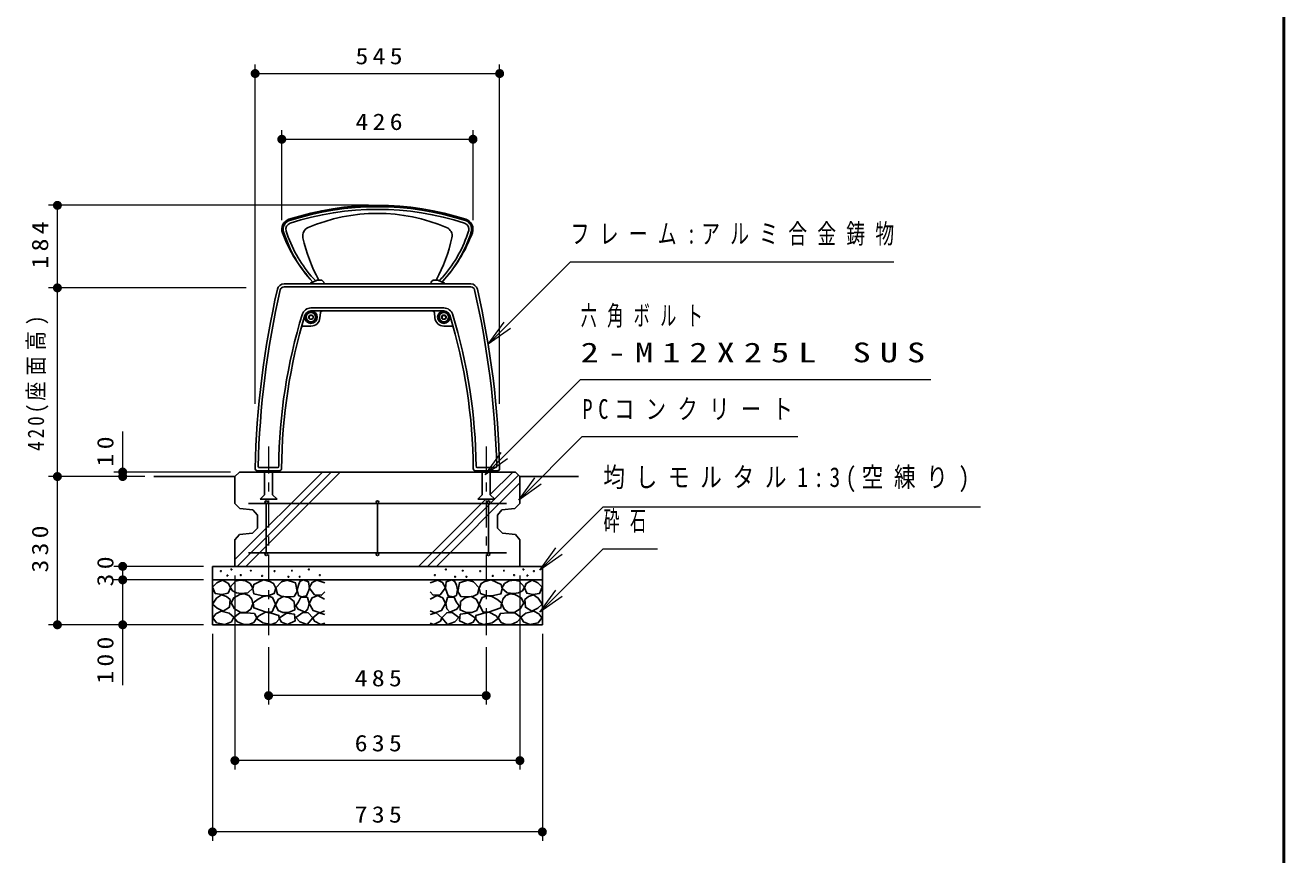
# Model space of a CAD drawing. Units: millimetres on the paper, scale 1:20. Extents: x -365 to 0, y -5 to 257.
# Drawn here: x -140.2 to 0, y 62.7 to 155.1 of the extents above; entities that cross this region are included whole.
import ezdxf

# ---------------------------------------------------------------- set-up
doc = ezdxf.new("R2010")
doc.units = ezdxf.units.MM
doc.linetypes.add('USER2', pattern=[6, 3, -1, 1, -1])
doc.layers.add('1_20', color=7, linetype='Continuous', lineweight=25)
doc.layers.add('LY_6', color=7, linetype='Continuous', lineweight=13)
doc.styles.add('ＭＳ ゴシック', font='')
doc.styles.get('ＭＳ ゴシック').set_extended_font_data('MS Gothic')

# ---------------------------------------------------------------- blocks, each defined once
blk = doc.blocks.new('filled_dot')
at = {"color": 0, "linetype": 'Continuous', "lineweight": -2, "const_width": 1.25}
blk.add_lwpolyline([(-0.625, 0, 1), (0.625, 0, 1)], format="xyb", close=True, dxfattribs=at)

msp = doc.modelspace()

# ---------------------------------------------------------------- linework, layer by layer
at = {"layer": '1_20', "lineweight": 13}
for p, q in [((-114.594, 112.948), (-114.594, 150.696)), ((-87.355, 112.948), (-87.355, 150.696)), ((-114.594, 149.696), (-87.355, 149.696)), ((-111.624, 133.376), (-111.624, 143.382)), ((-90.324, 133.376), (-90.324, 143.382)), ((-111.624, 142.382), (-90.324, 142.382)), ((-101.974, 135.026), (-137.621, 135.026)), ((-136.621, 125.838), (-136.621, 135.026)), ((-115.599, 125.838), (-137.621, 125.838)), ((-136.621, 104.838), (-136.621, 125.838)), ((-108.574, 122.694), (-108.374, 122.809)), ((-108.574, 122.694), (-108.574, 122.463)), ((-108.574, 122.463), (-108.374, 122.347)), ((-108.374, 122.809), (-108.174, 122.694)), ((-108.374, 122.347), (-108.174, 122.463)), ((-108.174, 122.694), (-108.174, 122.463)), ((-93.774, 122.694), (-93.574, 122.809)), ((-93.774, 122.694), (-93.774, 122.463)), ((-93.774, 122.463), (-93.574, 122.347)), ((-93.574, 122.809), (-93.374, 122.694)), ((-93.574, 122.347), (-93.374, 122.463)), ((-93.374, 122.694), (-93.374, 122.463)), ((-88.639, 119.561), (-86.871, 122.036)), ((-88.639, 119.561), (-86.517, 121.682)), ((-86.164, 121.329), (-88.639, 119.561)), ((-129.349, 104.838), (-129.349, 109.867)), ((-88.967, 105.027), (-87.199, 107.502)), ((-88.967, 105.027), (-86.846, 107.148)), ((-86.492, 106.794), (-88.967, 105.027)), ((-117.349, 105.338), (-130.349, 105.338)), ((-116.849, 95.587), (-107.098, 105.338)), ((-116.608, 94.838), (-106.108, 105.338)), ((-115.618, 94.838), (-105.118, 105.338)), ((-88.4, 102.823), (-85.885, 105.338)), ((-126.89, 104.838), (-137.621, 104.838)), ((-131.349, 104.838), (-137.621, 104.838)), ((-136.621, 88.338), (-136.621, 104.838)), ((-126.89, 104.838), (-130.349, 104.838)), ((-95.395, 94.838), (-85.247, 104.986)), ((-94.405, 94.838), (-85.099, 104.143)), ((-85.22, 102.217), (-83.453, 104.692)), ((-85.22, 102.217), (-83.099, 104.338)), ((-82.746, 103.985), (-85.22, 102.217)), ((-96.385, 94.838), (-88.885, 102.338)), ((-82.879, 94.411), (-81.111, 96.886)), ((-82.879, 94.411), (-80.757, 96.533)), ((-80.404, 96.179), (-82.879, 94.411)), ((-120.349, 94.838), (-130.349, 94.838)), ((-129.349, 93.338), (-129.349, 94.838)), ((-120.349, 93.338), (-130.349, 93.338)), ((-129.349, 81.633), (-129.349, 93.338)), ((-116.849, 93.838), (-116.849, 72.22)), ((-85.099, 93.838), (-85.099, 72.22)), ((-82.879, 89.728), (-81.111, 92.203)), ((-82.879, 89.728), (-80.757, 91.849)), ((-80.404, 91.496), (-82.879, 89.728)), ((-120.349, 88.338), (-137.621, 88.338)), ((-119.349, 87.338), (-119.349, 64.285)), ((-82.599, 87.338), (-82.599, 64.285)), ((-113.099, 85.838), (-113.099, 79.455)), ((-88.849, 85.838), (-88.849, 79.455)), ((-88.849, 80.455), (-113.099, 80.455)), ((-85.099, 73.22), (-116.849, 73.22)), ((-82.599, 65.285), (-119.349, 65.285))]:
    msp.add_line(p, q, dxfattribs=at)
at = {"layer": '1_20'}
for p, q in [((-90.571, 126.278), (-111.378, 126.278)), ((-108.479, 126.278), (-108.476, 126.336)), ((-108.445, 126.38), (-107.69, 126.684)), ((-107.322, 126.713), (-107.54, 126.713)), ((-106.92, 126.278), (-106.923, 126.334)), ((-95.029, 126.278), (-95.026, 126.334)), ((-94.627, 126.713), (-94.409, 126.713)), ((-93.504, 126.38), (-94.259, 126.684)), ((-93.47, 126.278), (-93.473, 126.336)), ((-90.571, 126.278), (-90.927, 126.278)), ((-111.378, 125.953), (-90.571, 125.953)), ((-108.374, 123.603), (-93.574, 123.603)), ((-108.374, 123.278), (-93.574, 123.278)), ((-107.378, 122.491), (-107.329, 123.05)), ((-94.571, 122.491), (-94.62, 123.05)), ((-109.208, 121.578), (-108.374, 121.578)), ((-92.741, 121.578), (-93.574, 121.578)), ((-116.349, 105.338), (-116.849, 104.838)), ((-116.349, 105.338), (-85.599, 105.338)), ((-114.349, 105.488), (-114.349, 105.388)), ((-114.344, 105.488), (-111.898, 105.488)), ((-114.344, 105.488), (-112.092, 105.488)), ((-114.164, 105.838), (-112.071, 105.838)), ((-113.549, 105.338), (-113.549, 102.788)), ((-112.649, 105.338), (-112.649, 102.788)), ((-112.099, 105.488), (-112.099, 105.388)), ((-87.605, 105.488), (-90.051, 105.488)), ((-87.785, 105.838), (-89.878, 105.838)), ((-87.605, 105.488), (-89.857, 105.488)), ((-89.849, 105.488), (-89.849, 105.388)), ((-89.299, 105.338), (-89.299, 102.788)), ((-88.399, 105.338), (-88.399, 102.788)), ((-87.599, 105.488), (-87.599, 105.388)), ((-85.599, 105.338), (-85.099, 104.838)), ((-125.89, 104.838), (-116.849, 104.838)), ((-116.849, 104.838), (-116.849, 101.838)), ((-85.099, 104.838), (-85.099, 101.838)), ((-85.099, 104.838), (-78.578, 104.838)), ((-114.049, 102.338), (-113.549, 102.788)), ((-112.649, 102.788), (-112.149, 102.338)), ((-89.299, 102.788), (-89.799, 102.338)), ((-87.899, 102.338), (-88.399, 102.788)), ((-116.849, 101.838), (-116.294, 101.283)), ((-116.294, 101.283), (-114.847, 101.138)), ((-115.349, 101.838), (-86.599, 101.838)), ((-114.847, 101.138), (-114.349, 100.53)), ((-114.049, 102.338), (-112.149, 102.338)), ((-113.349, 101.838), (-113.349, 96.338)), ((-100.974, 101.838), (-100.974, 96.338)), ((-87.899, 102.338), (-89.799, 102.338)), ((-88.599, 101.838), (-88.599, 96.338)), ((-87.102, 101.138), (-87.599, 100.53)), ((-85.655, 101.283), (-87.102, 101.138)), ((-85.099, 101.838), (-85.655, 101.283)), ((-114.349, 100.53), (-114.349, 99.088)), ((-87.599, 100.53), (-87.599, 99.088)), ((-116.352, 98.388), (-116.849, 97.78)), ((-114.905, 98.533), (-116.352, 98.388)), ((-114.349, 99.088), (-114.905, 98.533)), ((-87.599, 99.088), (-87.044, 98.533)), ((-87.044, 98.533), (-85.597, 98.388)), ((-85.597, 98.388), (-85.099, 97.78)), ((-116.849, 97.78), (-116.849, 94.838)), ((-85.099, 97.78), (-85.099, 94.838)), ((-115.349, 96.338), (-86.599, 96.338)), ((-119.349, 94.838), (-119.349, 88.338)), ((-119.349, 94.838), (-82.599, 94.838)), ((-82.599, 94.838), (-82.599, 88.338)), ((-119.349, 93.338), (-82.599, 93.338)), ((-119.349, 88.338), (-82.599, 88.338))]:
    msp.add_line(p, q, dxfattribs=at)
at = {"layer": '1_20', "linetype": 'USER2', "lineweight": 13}
for p, q in [((-113.099, 108.179), (-113.099, 86.838)), ((-88.849, 108.179), (-88.849, 86.838))]:
    msp.add_line(p, q, dxfattribs=at)
at = {"layer": '1_20', "lineweight": 13}
for points in [[(-88.639, 119.561), (-79.453, 128.746), (-43.453, 128.746)], [(-88.967, 105.027), (-78.36, 115.633), (-39.329, 115.633)], [(-85.22, 102.217), (-78.149, 109.288), (-54.128, 109.288)], [(-82.879, 94.411), (-75.808, 101.482), (-33.802, 101.482)], [(-82.879, 89.728), (-75.808, 96.799), (-69.787, 96.799)]]:
    msp.add_lwpolyline(points, dxfattribs=at)
at = {"layer": '1_20'}
for points in [[(-118.227, 93.308), (-118.861, 93.007), (-119.336, 92.532), (-119.035, 91.835), (-118.306, 91.692), (-117.609, 91.851), (-117.356, 92.437), (-117.546, 92.944)], [(-116.256, 93.313), (-116.783, 93.178), (-117.364, 92.542), (-117.134, 92.123), (-116.677, 91.886), (-116.161, 91.813), (-115.418, 91.88), (-114.85, 92.421), (-115.134, 92.921), (-115.667, 93.231)], [(-113.665, 93.323), (-114.202, 93.099), (-114.748, 92.831), (-114.864, 92.33), (-114.73, 91.766), (-113.906, 91.605), (-113.182, 91.56), (-112.457, 91.819), (-112.304, 92.428), (-112.537, 92.938), (-112.94, 93.162)], [(-111.045, 93.297), (-111.675, 93.136), (-112.306, 92.468), (-112.121, 91.751), (-111.68, 91.535), (-111.119, 91.467), (-110.254, 91.492), (-109.92, 92.06), (-110.106, 93.025)], [(-109.773, 92.747), (-109.908, 92.224), (-109.782, 91.592), (-109.412, 91.466), (-108.861, 91.556), (-108.554, 92.368), (-108.635, 93.127), (-109.249, 93.334), (-109.601, 93.154)], [(-92.176, 92.747), (-92.041, 92.224), (-92.167, 91.592), (-92.537, 91.466), (-93.088, 91.556), (-93.395, 92.368), (-93.313, 93.127), (-92.7, 93.334), (-92.348, 93.154)], [(-90.904, 93.297), (-90.273, 93.136), (-89.643, 92.468), (-89.828, 91.751), (-90.269, 91.535), (-90.83, 91.467), (-91.695, 91.492), (-92.029, 92.06), (-91.843, 93.025)], [(-88.284, 93.323), (-87.747, 93.099), (-87.201, 92.831), (-87.085, 92.33), (-87.219, 91.766), (-88.042, 91.605), (-88.767, 91.56), (-89.492, 91.819), (-89.644, 92.428), (-89.412, 92.938), (-89.009, 93.162)], [(-85.693, 93.313), (-85.166, 93.178), (-84.585, 92.542), (-84.815, 92.123), (-85.272, 91.886), (-85.788, 91.813), (-86.531, 91.88), (-87.099, 92.421), (-86.815, 92.921), (-86.281, 93.231)], [(-83.722, 93.308), (-83.088, 93.007), (-82.613, 92.532), (-82.914, 91.835), (-83.643, 91.692), (-84.34, 91.851), (-84.593, 92.437), (-84.403, 92.944)], [(-118.354, 91.661), (-118.892, 91.312), (-119.336, 90.631), (-118.829, 90.171), (-118.164, 89.855), (-117.467, 90.298), (-117.387, 91.138), (-117.795, 91.5)], [(-116.891, 90.096), (-116.27, 89.751), (-115.594, 89.704), (-115.08, 90.066), (-114.837, 90.664), (-114.948, 91.201), (-115.296, 91.61), (-115.762, 91.774), (-116.296, 91.718), (-116.986, 91.349), (-117.283, 90.772)], [(-113.715, 91.492), (-114.269, 91.195), (-114.796, 90.776), (-114.742, 90.222), (-113.999, 89.952), (-113.364, 89.735), (-112.715, 89.762), (-112.309, 90.627), (-112.661, 91.384), (-113.164, 91.549)], [(-111.431, 91.485), (-111.975, 91.176), (-112.309, 90.557), (-112.037, 89.939), (-111.512, 89.691), (-110.875, 89.692), (-110.183, 89.989), (-110.244, 90.916), (-110.767, 91.338)], [(-109.52, 91.415), (-109.755, 90.896), (-110.076, 90.439), (-109.816, 90.068), (-109.038, 89.734), (-108.711, 90.095), (-108.58, 90.723), (-108.766, 91.378)], [(-92.429, 91.415), (-92.194, 90.896), (-91.873, 90.439), (-92.132, 90.068), (-92.911, 89.734), (-93.238, 90.095), (-93.369, 90.723), (-93.183, 91.378)], [(-90.518, 91.485), (-89.974, 91.176), (-89.64, 90.557), (-89.912, 89.939), (-90.437, 89.691), (-91.074, 89.692), (-91.766, 89.989), (-91.704, 90.916), (-91.181, 91.338)], [(-88.234, 91.492), (-87.68, 91.195), (-87.153, 90.776), (-87.207, 90.222), (-87.95, 89.952), (-88.585, 89.735), (-89.234, 89.762), (-89.639, 90.627), (-89.288, 91.384), (-88.784, 91.549)], [(-85.058, 90.096), (-85.679, 89.751), (-86.355, 89.704), (-86.869, 90.066), (-87.112, 90.664), (-87, 91.201), (-86.653, 91.61), (-86.187, 91.774), (-85.653, 91.718), (-84.963, 91.349), (-84.666, 90.772)], [(-83.595, 91.661), (-83.056, 91.312), (-82.613, 90.631), (-83.12, 90.171), (-83.785, 89.855), (-84.482, 90.298), (-84.562, 91.138), (-84.154, 91.5)], [(-118.395, 89.864), (-118.963, 89.545), (-119.301, 89.122), (-118.898, 88.556), (-117.955, 88.353), (-117.239, 88.672), (-116.966, 89.177), (-117.505, 89.633)], [(-113.424, 89.748), (-114.195, 89.329), (-114.438, 89.032), (-113.749, 88.546), (-112.803, 88.356), (-112.273, 88.54), (-111.924, 88.965), (-111.951, 89.383), (-112.816, 89.613)], [(-88.525, 89.748), (-87.754, 89.329), (-87.511, 89.032), (-88.2, 88.546), (-89.146, 88.356), (-89.676, 88.54), (-90.025, 88.965), (-89.998, 89.383), (-89.133, 89.613)], [(-83.554, 89.864), (-82.985, 89.545), (-82.648, 89.122), (-83.051, 88.556), (-83.994, 88.353), (-84.71, 88.672), (-84.983, 89.177), (-84.444, 89.633)], [(-115.54, 89.657), (-116.323, 89.616), (-116.986, 89.143), (-116.553, 88.684), (-115.864, 88.373), (-115.299, 88.365), (-114.756, 88.589), (-114.418, 89.116), (-114.675, 89.603)], [(-111.102, 89.64), (-111.906, 89.084), (-111.648, 88.64), (-111.003, 88.367), (-110.126, 88.775), (-110.212, 89.517)], [(-109.285, 89.705), (-110.051, 89.136), (-109.606, 88.666), (-108.79, 88.357), (-108.16, 89.111), (-108.704, 89.68)], [(-92.664, 89.705), (-91.898, 89.136), (-92.343, 88.666), (-93.158, 88.357), (-93.789, 89.111), (-93.245, 89.68)], [(-90.847, 89.64), (-90.043, 89.084), (-90.301, 88.64), (-90.946, 88.367), (-91.823, 88.775), (-91.737, 89.517)], [(-86.409, 89.657), (-85.625, 89.616), (-84.963, 89.143), (-85.396, 88.684), (-86.085, 88.373), (-86.65, 88.365), (-87.193, 88.589), (-87.531, 89.116), (-87.274, 89.603)]]:
    msp.add_lwpolyline(points, close=True, dxfattribs=at)
for points in [[(-106.849, 93.003), (-107.705, 93.32), (-108.244, 93.051), (-108.56, 92.449), (-107.974, 91.688), (-107.198, 91.625), (-106.849, 92.021)], [(-95.099, 93.003), (-94.244, 93.32), (-93.705, 93.051), (-93.388, 92.449), (-93.975, 91.688), (-94.751, 91.625), (-95.099, 92.021)], [(-106.865, 91.197), (-107.626, 91.593), (-108.259, 91.34), (-108.56, 90.69), (-108.117, 89.914), (-107.356, 89.676), (-106.865, 89.882)], [(-95.084, 91.197), (-94.323, 91.593), (-93.689, 91.34), (-93.388, 90.69), (-93.832, 89.914), (-94.592, 89.676), (-95.084, 89.882)], [(-106.849, 89.47), (-107.515, 89.676), (-108.164, 89.122), (-107.99, 88.726), (-107.261, 88.361), (-106.849, 88.52)], [(-95.099, 89.47), (-94.434, 89.676), (-93.785, 89.122), (-93.959, 88.726), (-94.688, 88.361), (-95.099, 88.52)]]:
    msp.add_lwpolyline(points, dxfattribs=at)
for centre, radius in [((-108.374, 122.578), 0.7), ((-108.374, 122.578), 0.55), ((-108.374, 122.578), 0.525), ((-93.574, 122.578), 0.7), ((-93.574, 122.578), 0.55), ((-93.574, 122.578), 0.525), ((-113.349, 101.988), 0.15), ((-100.974, 101.988), 0.15), ((-88.599, 101.988), 0.15), ((-113.349, 96.188), 0.15), ((-100.974, 96.188), 0.15), ((-88.599, 96.188), 0.15), ((-118.403, 94.316), 0.05), ((-117.234, 94.496), 0.05), ((-115.075, 94.361), 0.05), ((-112.422, 94.316), 0.05), ((-110.489, 94.361), 0.05), ((-108.6, 94.496), 0.05), ((-93.349, 94.496), 0.05), ((-91.46, 94.361), 0.05), ((-89.526, 94.316), 0.05), ((-86.873, 94.361), 0.05), ((-84.715, 94.496), 0.05), ((-83.546, 94.316), 0.05), ((-117.684, 93.821), 0.05), ((-116.2, 93.866), 0.05), ((-113.816, 93.776), 0.05), ((-110.893, 93.686), 0.05), ((-109.634, 93.686), 0.05), ((-107.386, 93.866), 0.05), ((-94.563, 93.866), 0.05), ((-92.314, 93.686), 0.05), ((-91.055, 93.686), 0.05), ((-88.132, 93.776), 0.05), ((-85.749, 93.866), 0.05), ((-84.265, 93.821), 0.05)]:
    msp.add_circle(centre, radius, dxfattribs=at)
at = {"layer": '1_20', "lineweight": 13}
for centre in [(-108.374, 122.578), (-93.574, 122.578)]:
    msp.add_circle(centre, 0.268, dxfattribs=at)
at = {"layer": '1_20', "color": 94}
for centre, radius, start, end in [((-100.974, 103.042), 31.983, 72.05475, 107.94525), ((-100.974, 103.042), 31.833, 72.05475, 107.94525), ((-110.474, 132.376), 1.15, 107.94525, 200.35039), ((-110.474, 132.376), 1, 107.94525, 197.79469), ((-100.974, 103.042), 31.533, 72.05475, 107.94525), ((-100.974, 114.357), 19.768, 67.03158, 112.96842), ((-91.474, 132.376), 1, 342.20531, 72.05475), ((-91.474, 132.376), 1.15, 339.64961, 72.05475), ((-96.083, 137.714), 16.5, 200.35039, 222.87008), ((-97.144, 136.654), 15, 197.79469, 222.66431), ((-110.474, 132.376), 0.7, 107.94525, 197.79469), ((-97.144, 136.654), 14.7, 197.79469, 220.40139), ((-108.298, 131.638), 1, 112.96842, 192.69072), ((-104.805, 136.654), 15, 317.33576, 342.20531), ((-105.866, 137.714), 16.5, 317.12999, 339.64961), ((-104.805, 136.654), 14.7, 319.59861, 342.20531), ((-93.651, 131.638), 1, 347.30928, 67.03158), ((-91.474, 132.376), 0.7, 342.20531, 72.05475), ((-91.226, 135.482), 18.5, 192.69072, 208.29479), ((-110.723, 135.482), 18.5, 331.70521, 347.30928), ((-105.864, 129.233), 3.25, 220.40139, 233.10832), ((-96.085, 129.233), 3.25, 306.89206, 319.59861)]:
    msp.add_arc(centre, radius, start, end, dxfattribs=at)
at = {"layer": '1_20'}
for centre, radius, start, end in [((-111.378, 125.528), 0.75, 90, 167.13257), ((-108.426, 126.333), 0.05, 111.97029, 177), ((-107.54, 126.313), 0.4, 90, 111.97029), ((-107.322, 126.313), 0.4, 3, 90), ((-94.627, 126.313), 0.4, 90, 177), ((-94.409, 126.313), 0.4, 68.02971, 90), ((-93.523, 126.333), 0.05, 3, 68.02971), ((-90.571, 125.528), 0.75, 12.86743, 90), ((-14.621, 103.425), 100, 167.13257, 178.67151), ((-14.621, 103.425), 99.675, 167.13257, 178.55405), ((-111.378, 125.528), 0.425, 90, 167.13257), ((-90.571, 125.528), 0.425, 12.86743, 90), ((-187.328, 103.425), 99.675, 1.44595, 12.86742), ((-187.328, 103.425), 100, 1.32849, 12.86743), ((-108.374, 122.578), 1.025, 90, 163.0526), ((-93.574, 122.578), 1.025, 16.9474, 90), ((-51.65, 105.293), 60.325, 162.97505, 179.38787), ((-51.65, 105.293), 60, 163.0526, 179.57629), ((-108.374, 122.578), 1, 270, 355), ((-107.08, 123.028), 0.25, 90, 175.00001), ((-94.869, 123.028), 0.25, 5, 90), ((-93.574, 122.578), 1, 184.99999, 270), ((-150.299, 105.293), 60, 0.42371, 16.9474), ((-150.299, 105.293), 60.325, 0.61213, 17.02495), ((-109.208, 121.328), 0.25, 90, 164.43227), ((-92.741, 121.328), 0.25, 15.56773, 90), ((-114.344, 105.738), 0.25, 178.67151, 270), ((-114.299, 105.388), 0.05, 179.99999, 270), ((-114.164, 105.938), 0.1, 178.55405, 270), ((-112.149, 105.388), 0.05, 270, 0), ((-112.071, 105.938), 0.1, 270, 359.38787), ((-111.898, 105.738), 0.25, 270, 359.57629), ((-90.051, 105.738), 0.25, 180.42371, 270), ((-89.878, 105.938), 0.1, 180.61213, 270), ((-89.799, 105.388), 0.05, 179.99999, 270), ((-87.785, 105.938), 0.1, 270, 1.44595), ((-87.649, 105.388), 0.05, 270, 0.00001), ((-87.605, 105.738), 0.25, 270, 1.32849)]:
    msp.add_arc(centre, radius, start, end, dxfattribs=at)
at = {"layer": 'LY_6', "lineweight": 50}
msp.add_line((0, 0), (0, 257), dxfattribs=at)

# ---------------------------------------------------------------- block references
at = {"layer": '1_20', "lineweight": 13, "xscale": 0.4, "yscale": 0.4}
for p in [(-114.594, 149.696), (-111.624, 142.382), (-113.099, 80.455), (-116.849, 73.22), (-119.349, 65.285)]:
    msp.add_blockref('filled_dot', p, dxfattribs=at)
for p, rotation in [((-87.355, 149.696), 180), ((-90.324, 142.382), 180), ((-136.621, 135.026), 270), ((-136.621, 125.838), 270), ((-136.621, 125.838), 90), ((-136.621, 104.838), 270), ((-136.621, 104.838), 90), ((-129.349, 105.338), 270), ((-129.349, 104.838), 90), ((-129.349, 94.838), 270), ((-129.349, 93.338), 270), ((-136.621, 88.338), 90), ((-129.349, 88.338), 90), ((-88.849, 80.455), 180), ((-85.099, 73.22), 180), ((-82.599, 65.285), 180)]:
    msp.add_blockref('filled_dot', p, dxfattribs=dict(at, rotation=rotation))

# ---------------------------------------------------------------- texts
at = {"layer": '1_20', "style": 'ＭＳ ゴシック'}
for s, insert, char_height, attachment_point in [('\\T1.33;\\W1.15;545', (-100.558, 150.696), 1.833, 8), ('\\T1.33;\\W1.15;426', (-100.558, 143.382), 1.833, 8), ('\\T1.54;\\W0.7;フレーム:アルミ合金鋳物', (-79.453, 131.746), 2.199, 4), ('\\T1.64;\\W0.6;六角ボルト', (-78.329, 122.633), 2.199, 4), ('\\T1.5;\\W1.35;2-M12X25L\\~SUS', (-78.329, 118.633), 2.199, 4), ('\\T1.57;\\W0.75;PCコンクリート', (-78.128, 112.288), 2.199, 4), ('\\T1.5;\\W0.8;均しモルタル1:3(空練り)', (-75.802, 104.482), 2.199, 4), ('\\T1.64;\\W0.6;砕石', (-75.787, 99.799), 2.199, 4), ('\\T1.33;\\W1.15;485', (-100.643, 81.455), 1.833, 8), ('\\T1.33;\\W1.15;635', (-100.643, 74.22), 1.833, 8), ('\\T1.33;\\W1.15;735', (-100.643, 66.285), 1.833, 8)]:
    msp.add_mtext(s, dxfattribs=dict(at, insert=insert, char_height=char_height, attachment_point=attachment_point))
at = {"layer": '1_20', "char_height": 1.833, "attachment_point": 8, "rotation": 90, "style": 'ＭＳ ゴシック'}
for s, insert in [('\\T1.33;\\W1.15;184', (-137.621, 130.849)), ('\\T1.32;\\W0.85;420(座面高)', (-137.621, 115.392)), ('\\T1.34;\\W1.15;10', (-130.349, 107.867)), ('\\T1.33;\\W1.15;330', (-137.621, 97.003)), ('\\T1.34;\\W1.15;30', (-130.349, 94.516)), ('\\T1.33;\\W1.15;100', (-130.349, 84.633))]:
    msp.add_mtext(s, dxfattribs=dict(at, insert=insert))

doc.saveas('drawing.dxf')
